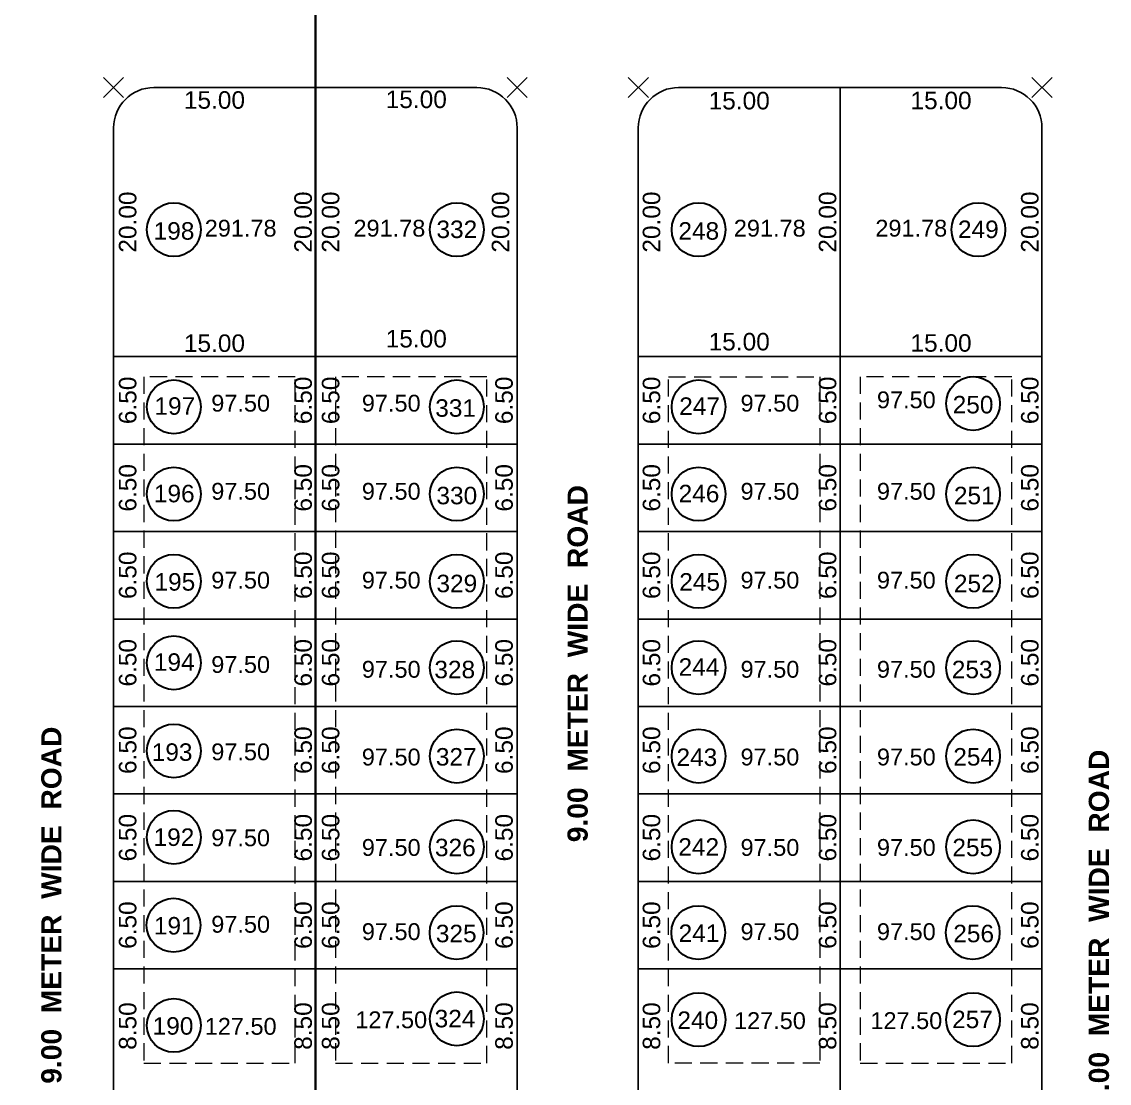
# Model space of a CAD drawing. Header units: millimetres. Extents: x 26213 to 35402, y -1028 to 2462.
# Drawn here: x 35044.3 to 35125.2, y 450.3 to 529.2 of the extents above; entities that cross this region are included whole.
import ezdxf
from ezdxf.enums import TextEntityAlignment as Align

# ---------------------------------------------------------------- set-up
doc = ezdxf.new("R2010")
doc.units = ezdxf.units.MM
doc.header["$PDMODE"] = 3
doc.header["$PDSIZE"] = 0.75
doc.linetypes.add('DASHED', pattern=[19.05, 12.7, -6.35])
for name, color, linetype in [('AREA', 7, 'Continuous'), ('DIMEMSION', 7, 'Continuous'), ('NUMBRING', 162, 'Continuous'), ('POINT', 190, 'Continuous'), ('ROAD', 7, 'Continuous'), ('SOLID HATCH', 253, 'Continuous')]:
    doc.layers.add(name, color=color, linetype=linetype)
doc.layers.add('CIRCLE', color=197, linetype='Continuous', lineweight=30)
doc.layers.add('LAYOUT PLAN', color=7, linetype='Continuous', lineweight=25)
doc.styles.get("Standard").update_dxf_attribs({"font": 'arial.ttf'})
doc.dimstyles.new('LAYOUT PLAN', dxfattribs={"dimtxt": 1.3, "dimasz": 1, "dimexe": 0.18, "dimexo": 0.0625, "dimgap": 0.09, "dimtad": 0, "dimrnd": 0.05, "dimzin": 0, "dimdsep": 46, "dimtxsty": 'Standard', "dimcen": 0, "dimse1": 1, "dimse2": 1, "dimsd1": 1, "dimsd2": 1, "dimadec": 0, "dimazin": 0, "dimtfac": 1, "dimtofl": 0, "dimtmove": 0, "dimatfit": 3, "dimfxl": 1, "dimtolj": 1, "dimtzin": 0, "dimarcsym": 0})

# ---------------------------------------------------------------- blocks, each defined once
blk = doc.blocks.new('*D3021')
at = {"layer": 'Defpoints', "color": 0}
for p in [(35066.167, 505.657), (35066.167, 504.335), (35081.167, 504.335)]:
    blk.add_point(p, dxfattribs=at)
at = {"layer": 'DIMEMSION', "color": 0, "insert": (35073.667, 505.657), "char_height": 1.3, "attachment_point": 5}
blk.add_mtext('\\A1;15.00', dxfattribs=at)
blk = doc.blocks.new('*D3022')
at = {"layer": 'Defpoints', "color": 0}
for p in [(35081.167, 524.335), (35079.935, 504.335), (35081.167, 504.335)]:
    blk.add_point(p, dxfattribs=at)
at = {"layer": 'DIMEMSION', "color": 0, "insert": (35079.935, 514.335), "char_height": 1.3, "attachment_point": 5, "rotation": 90}
blk.add_mtext('\\A1;20.00', dxfattribs=at)
blk = doc.blocks.new('*D3023')
at = {"layer": 'Defpoints', "color": 0}
for p in [(35066.167, 524.335), (35081.167, 524.335), (35081.167, 523.447)]:
    blk.add_point(p, dxfattribs=at)
at = {"layer": 'DIMEMSION', "color": 0, "insert": (35073.667, 523.447), "char_height": 1.3, "attachment_point": 5}
blk.add_mtext('\\A1;15.00', dxfattribs=at)
blk = doc.blocks.new('*D3097')
at = {"layer": 'Defpoints', "color": 0, "ltscale": 2}
for p in [(35080.196, 458.835), (35081.167, 458.835), (35081.167, 450.335)]:
    blk.add_point(p, dxfattribs=at)
at = {"layer": 'DIMEMSION', "color": 0, "ltscale": 2, "insert": (35080.196, 454.585), "char_height": 1.3, "attachment_point": 5, "rotation": 90}
blk.add_mtext('\\A1;8.50', dxfattribs=at)
blk = doc.blocks.new('*D3098')
at = {"layer": 'Defpoints', "color": 0, "ltscale": 2}
for p in [(35080.196, 465.335), (35081.167, 465.335), (35081.167, 458.835)]:
    blk.add_point(p, dxfattribs=at)
at = {"layer": 'DIMEMSION', "color": 0, "ltscale": 2, "insert": (35080.196, 462.085), "char_height": 1.3, "attachment_point": 5, "rotation": 90}
blk.add_mtext('\\A1;6.50', dxfattribs=at)
blk = doc.blocks.new('*D3099')
at = {"layer": 'Defpoints', "color": 0, "ltscale": 2}
for p in [(35080.196, 471.835), (35081.167, 471.835), (35081.167, 465.335)]:
    blk.add_point(p, dxfattribs=at)
at = {"layer": 'DIMEMSION', "color": 0, "ltscale": 2, "insert": (35080.196, 468.585), "char_height": 1.3, "attachment_point": 5, "rotation": 90}
blk.add_mtext('\\A1;6.50', dxfattribs=at)
blk = doc.blocks.new('*D3100')
at = {"layer": 'Defpoints', "color": 0, "ltscale": 2}
for p in [(35080.196, 478.335), (35081.167, 478.335), (35081.167, 471.835)]:
    blk.add_point(p, dxfattribs=at)
at = {"layer": 'DIMEMSION', "color": 0, "ltscale": 2, "insert": (35080.196, 475.085), "char_height": 1.3, "attachment_point": 5, "rotation": 90}
blk.add_mtext('\\A1;6.50', dxfattribs=at)
blk = doc.blocks.new('*D3101')
at = {"layer": 'Defpoints', "color": 0, "ltscale": 2}
for p in [(35080.196, 484.835), (35081.167, 484.835), (35081.167, 478.335)]:
    blk.add_point(p, dxfattribs=at)
at = {"layer": 'DIMEMSION', "color": 0, "ltscale": 2, "insert": (35080.196, 481.585), "char_height": 1.3, "attachment_point": 5, "rotation": 90}
blk.add_mtext('\\A1;6.50', dxfattribs=at)
blk = doc.blocks.new('*D3102')
at = {"layer": 'Defpoints', "color": 0, "ltscale": 2}
for p in [(35080.196, 491.335), (35081.167, 491.335), (35081.167, 484.835)]:
    blk.add_point(p, dxfattribs=at)
at = {"layer": 'DIMEMSION', "color": 0, "ltscale": 2, "insert": (35080.196, 488.085), "char_height": 1.3, "attachment_point": 5, "rotation": 90}
blk.add_mtext('\\A1;6.50', dxfattribs=at)
blk = doc.blocks.new('*D3103')
at = {"layer": 'Defpoints', "color": 0, "ltscale": 2}
for p in [(35080.196, 497.835), (35081.167, 497.835), (35081.167, 491.335)]:
    blk.add_point(p, dxfattribs=at)
at = {"layer": 'DIMEMSION', "color": 0, "ltscale": 2, "insert": (35080.196, 494.585), "char_height": 1.3, "attachment_point": 5, "rotation": 90}
blk.add_mtext('\\A1;6.50', dxfattribs=at)
blk = doc.blocks.new('*D3104')
at = {"layer": 'Defpoints', "color": 0, "ltscale": 2}
for p in [(35080.196, 504.335), (35081.167, 504.335), (35081.167, 497.835)]:
    blk.add_point(p, dxfattribs=at)
at = {"layer": 'DIMEMSION', "color": 0, "ltscale": 2, "insert": (35080.196, 501.085), "char_height": 1.3, "attachment_point": 5, "rotation": 90}
blk.add_mtext('\\A1;6.50', dxfattribs=at)
blk = doc.blocks.new('*D3106')
at = {"layer": 'Defpoints', "color": 0, "ltscale": 2}
for p in [(35066.167, 458.835), (35067.308, 458.835), (35066.167, 450.335)]:
    blk.add_point(p, dxfattribs=at)
at = {"layer": 'DIMEMSION', "color": 0, "ltscale": 2, "insert": (35067.308, 454.585), "char_height": 1.3, "attachment_point": 5, "rotation": 90}
blk.add_mtext('\\A1;8.50', dxfattribs=at)
blk = doc.blocks.new('*D3107')
at = {"layer": 'Defpoints', "color": 0, "ltscale": 2}
for p in [(35066.167, 465.335), (35067.308, 465.335), (35066.167, 458.835)]:
    blk.add_point(p, dxfattribs=at)
at = {"layer": 'DIMEMSION', "color": 0, "ltscale": 2, "insert": (35067.308, 462.085), "char_height": 1.3, "attachment_point": 5, "rotation": 90}
blk.add_mtext('\\A1;6.50', dxfattribs=at)
blk = doc.blocks.new('*D3027')
at = {"layer": 'Defpoints', "color": 0, "ltscale": 2}
for p in [(35066.167, 471.835), (35067.308, 471.835), (35066.167, 465.335)]:
    blk.add_point(p, dxfattribs=at)
at = {"layer": 'DIMEMSION', "color": 0, "ltscale": 2, "insert": (35067.308, 468.585), "char_height": 1.3, "attachment_point": 5, "rotation": 90}
blk.add_mtext('\\A1;6.50', dxfattribs=at)
blk = doc.blocks.new('*D3028')
at = {"layer": 'Defpoints', "color": 0, "ltscale": 2}
for p in [(35066.167, 478.335), (35067.308, 478.335), (35066.167, 471.835)]:
    blk.add_point(p, dxfattribs=at)
at = {"layer": 'DIMEMSION', "color": 0, "ltscale": 2, "insert": (35067.308, 475.085), "char_height": 1.3, "attachment_point": 5, "rotation": 90}
blk.add_mtext('\\A1;6.50', dxfattribs=at)
blk = doc.blocks.new('*D3029')
at = {"layer": 'Defpoints', "color": 0, "ltscale": 2}
for p in [(35066.167, 484.835), (35067.308, 484.835), (35066.167, 478.335)]:
    blk.add_point(p, dxfattribs=at)
at = {"layer": 'DIMEMSION', "color": 0, "ltscale": 2, "insert": (35067.308, 481.585), "char_height": 1.3, "attachment_point": 5, "rotation": 90}
blk.add_mtext('\\A1;6.50', dxfattribs=at)
blk = doc.blocks.new('*D3030')
at = {"layer": 'Defpoints', "color": 0, "ltscale": 2}
for p in [(35066.167, 491.335), (35067.308, 491.335), (35066.167, 484.835)]:
    blk.add_point(p, dxfattribs=at)
at = {"layer": 'DIMEMSION', "color": 0, "ltscale": 2, "insert": (35067.308, 488.085), "char_height": 1.3, "attachment_point": 5, "rotation": 90}
blk.add_mtext('\\A1;6.50', dxfattribs=at)
blk = doc.blocks.new('*D3031')
at = {"layer": 'Defpoints', "color": 0, "ltscale": 2}
for p in [(35066.167, 497.835), (35067.308, 497.835), (35066.167, 491.335)]:
    blk.add_point(p, dxfattribs=at)
at = {"layer": 'DIMEMSION', "color": 0, "ltscale": 2, "insert": (35067.308, 494.585), "char_height": 1.3, "attachment_point": 5, "rotation": 90}
blk.add_mtext('\\A1;6.50', dxfattribs=at)
blk = doc.blocks.new('*D3032')
at = {"layer": 'Defpoints', "color": 0, "ltscale": 2}
for p in [(35066.167, 504.335), (35067.308, 504.335), (35066.167, 497.835)]:
    blk.add_point(p, dxfattribs=at)
at = {"layer": 'DIMEMSION', "color": 0, "ltscale": 2, "insert": (35067.308, 501.085), "char_height": 1.3, "attachment_point": 5, "rotation": 90}
blk.add_mtext('\\A1;6.50', dxfattribs=at)
blk = doc.blocks.new('*D3108')
at = {"layer": 'Defpoints', "color": 0, "ltscale": 2}
for p in [(35066.167, 524.335), (35067.308, 524.335), (35066.167, 504.335)]:
    blk.add_point(p, dxfattribs=at)
at = {"layer": 'DIMEMSION', "color": 0, "ltscale": 2, "insert": (35067.308, 514.335), "char_height": 1.3, "attachment_point": 5, "rotation": 90}
blk.add_mtext('\\A1;20.00', dxfattribs=at)
blk = doc.blocks.new('*D3110')
at = {"layer": 'Defpoints', "color": 0, "ltscale": 2}
for p in [(35090.167, 458.835), (35091.155, 458.835), (35090.167, 450.335)]:
    blk.add_point(p, dxfattribs=at)
at = {"layer": 'DIMEMSION', "color": 0, "ltscale": 2, "insert": (35091.155, 454.585), "char_height": 1.3, "attachment_point": 5, "rotation": 90}
blk.add_mtext('\\A1;8.50', dxfattribs=at)
blk = doc.blocks.new('*D3111')
at = {"layer": 'Defpoints', "color": 0, "ltscale": 2}
for p in [(35090.167, 465.335), (35091.155, 465.335), (35090.167, 458.835)]:
    blk.add_point(p, dxfattribs=at)
at = {"layer": 'DIMEMSION', "color": 0, "ltscale": 2, "insert": (35091.155, 462.085), "char_height": 1.3, "attachment_point": 5, "rotation": 90}
blk.add_mtext('\\A1;6.50', dxfattribs=at)
blk = doc.blocks.new('*D3112')
at = {"layer": 'Defpoints', "color": 0, "ltscale": 2}
for p in [(35090.167, 471.835), (35091.155, 471.835), (35090.167, 465.335)]:
    blk.add_point(p, dxfattribs=at)
at = {"layer": 'DIMEMSION', "color": 0, "ltscale": 2, "insert": (35091.155, 468.585), "char_height": 1.3, "attachment_point": 5, "rotation": 90}
blk.add_mtext('\\A1;6.50', dxfattribs=at)
blk = doc.blocks.new('*D3113')
at = {"layer": 'Defpoints', "color": 0, "ltscale": 2}
for p in [(35090.167, 478.335), (35091.155, 478.335), (35090.167, 471.835)]:
    blk.add_point(p, dxfattribs=at)
at = {"layer": 'DIMEMSION', "color": 0, "ltscale": 2, "insert": (35091.155, 475.085), "char_height": 1.3, "attachment_point": 5, "rotation": 90}
blk.add_mtext('\\A1;6.50', dxfattribs=at)
blk = doc.blocks.new('*D3114')
at = {"layer": 'Defpoints', "color": 0, "ltscale": 2}
for p in [(35090.167, 484.835), (35091.155, 484.835), (35090.167, 478.335)]:
    blk.add_point(p, dxfattribs=at)
at = {"layer": 'DIMEMSION', "color": 0, "ltscale": 2, "insert": (35091.155, 481.585), "char_height": 1.3, "attachment_point": 5, "rotation": 90}
blk.add_mtext('\\A1;6.50', dxfattribs=at)
blk = doc.blocks.new('*D3115')
at = {"layer": 'Defpoints', "color": 0, "ltscale": 2}
for p in [(35090.167, 491.335), (35091.155, 491.335), (35090.167, 484.835)]:
    blk.add_point(p, dxfattribs=at)
at = {"layer": 'DIMEMSION', "color": 0, "ltscale": 2, "insert": (35091.155, 488.085), "char_height": 1.3, "attachment_point": 5, "rotation": 90}
blk.add_mtext('\\A1;6.50', dxfattribs=at)
blk = doc.blocks.new('*D3116')
at = {"layer": 'Defpoints', "color": 0, "ltscale": 2}
for p in [(35090.167, 497.835), (35091.155, 497.835), (35090.167, 491.335)]:
    blk.add_point(p, dxfattribs=at)
at = {"layer": 'DIMEMSION', "color": 0, "ltscale": 2, "insert": (35091.155, 494.585), "char_height": 1.3, "attachment_point": 5, "rotation": 90}
blk.add_mtext('\\A1;6.50', dxfattribs=at)
blk = doc.blocks.new('*D3117')
at = {"layer": 'Defpoints', "color": 0, "ltscale": 2}
for p in [(35090.167, 504.335), (35091.155, 504.335), (35090.167, 497.835)]:
    blk.add_point(p, dxfattribs=at)
at = {"layer": 'DIMEMSION', "color": 0, "ltscale": 2, "insert": (35091.155, 501.085), "char_height": 1.3, "attachment_point": 5, "rotation": 90}
blk.add_mtext('\\A1;6.50', dxfattribs=at)
blk = doc.blocks.new('*D3118')
at = {"layer": 'Defpoints', "color": 0, "ltscale": 2}
for p in [(35090.167, 524.335), (35091.155, 524.335), (35090.167, 504.335)]:
    blk.add_point(p, dxfattribs=at)
at = {"layer": 'DIMEMSION', "color": 0, "ltscale": 2, "insert": (35091.155, 514.335), "char_height": 1.3, "attachment_point": 5, "rotation": 90}
blk.add_mtext('\\A1;20.00', dxfattribs=at)
blk = doc.blocks.new('*D3119')
at = {"layer": 'Defpoints', "color": 0, "ltscale": 2}
for p in [(35090.167, 524.335), (35105.167, 524.335), (35105.167, 523.349)]:
    blk.add_point(p, dxfattribs=at)
at = {"layer": 'DIMEMSION', "color": 0, "ltscale": 2, "insert": (35097.667, 523.349), "char_height": 1.3, "attachment_point": 5}
blk.add_mtext('\\A1;15.00', dxfattribs=at)
blk = doc.blocks.new('*D3120')
at = {"layer": 'Defpoints', "color": 0, "ltscale": 2}
for p in [(35105.167, 524.335), (35120.167, 524.335), (35120.167, 523.364)]:
    blk.add_point(p, dxfattribs=at)
at = {"layer": 'DIMEMSION', "color": 0, "ltscale": 2, "insert": (35112.667, 523.364), "char_height": 1.3, "attachment_point": 5}
blk.add_mtext('\\A1;15.00', dxfattribs=at)
blk = doc.blocks.new('*D3121')
at = {"layer": 'Defpoints', "color": 0, "ltscale": 2}
for p in [(35120.167, 524.335), (35119.271, 504.335), (35120.167, 504.335)]:
    blk.add_point(p, dxfattribs=at)
at = {"layer": 'DIMEMSION', "color": 0, "ltscale": 2, "insert": (35119.271, 514.335), "char_height": 1.3, "attachment_point": 5, "rotation": 90}
blk.add_mtext('\\A1;20.00', dxfattribs=at)
blk = doc.blocks.new('*D3122')
at = {"layer": 'Defpoints', "color": 0, "ltscale": 2}
for p in [(35120.167, 504.335), (35119.271, 497.835), (35120.167, 497.835)]:
    blk.add_point(p, dxfattribs=at)
at = {"layer": 'DIMEMSION', "color": 0, "ltscale": 2, "insert": (35119.271, 501.085), "char_height": 1.3, "attachment_point": 5, "rotation": 90}
blk.add_mtext('\\A1;6.50', dxfattribs=at)
blk = doc.blocks.new('*D3123')
at = {"layer": 'Defpoints', "color": 0, "ltscale": 2}
for p in [(35120.167, 497.835), (35119.271, 491.335), (35120.167, 491.335)]:
    blk.add_point(p, dxfattribs=at)
at = {"layer": 'DIMEMSION', "color": 0, "ltscale": 2, "insert": (35119.271, 494.585), "char_height": 1.3, "attachment_point": 5, "rotation": 90}
blk.add_mtext('\\A1;6.50', dxfattribs=at)
blk = doc.blocks.new('*D3124')
at = {"layer": 'Defpoints', "color": 0, "ltscale": 2}
for p in [(35120.167, 491.335), (35119.271, 484.835), (35120.167, 484.835)]:
    blk.add_point(p, dxfattribs=at)
at = {"layer": 'DIMEMSION', "color": 0, "ltscale": 2, "insert": (35119.271, 488.085), "char_height": 1.3, "attachment_point": 5, "rotation": 90}
blk.add_mtext('\\A1;6.50', dxfattribs=at)
blk = doc.blocks.new('*D3125')
at = {"layer": 'Defpoints', "color": 0, "ltscale": 2}
for p in [(35120.167, 484.835), (35119.271, 478.335), (35120.167, 478.335)]:
    blk.add_point(p, dxfattribs=at)
at = {"layer": 'DIMEMSION', "color": 0, "ltscale": 2, "insert": (35119.271, 481.585), "char_height": 1.3, "attachment_point": 5, "rotation": 90}
blk.add_mtext('\\A1;6.50', dxfattribs=at)
blk = doc.blocks.new('*D3126')
at = {"layer": 'Defpoints', "color": 0, "ltscale": 2}
for p in [(35120.167, 478.335), (35119.271, 471.835), (35120.167, 471.835)]:
    blk.add_point(p, dxfattribs=at)
at = {"layer": 'DIMEMSION', "color": 0, "ltscale": 2, "insert": (35119.271, 475.085), "char_height": 1.3, "attachment_point": 5, "rotation": 90}
blk.add_mtext('\\A1;6.50', dxfattribs=at)
blk = doc.blocks.new('*D3127')
at = {"layer": 'Defpoints', "color": 0, "ltscale": 2}
for p in [(35120.167, 471.835), (35119.271, 465.335), (35120.167, 465.335)]:
    blk.add_point(p, dxfattribs=at)
at = {"layer": 'DIMEMSION', "color": 0, "ltscale": 2, "insert": (35119.271, 468.585), "char_height": 1.3, "attachment_point": 5, "rotation": 90}
blk.add_mtext('\\A1;6.50', dxfattribs=at)
blk = doc.blocks.new('*D3128')
at = {"layer": 'Defpoints', "color": 0, "ltscale": 2}
for p in [(35120.167, 465.335), (35119.271, 458.835), (35120.167, 458.835)]:
    blk.add_point(p, dxfattribs=at)
at = {"layer": 'DIMEMSION', "color": 0, "ltscale": 2, "insert": (35119.271, 462.085), "char_height": 1.3, "attachment_point": 5, "rotation": 90}
blk.add_mtext('\\A1;6.50', dxfattribs=at)
blk = doc.blocks.new('*D3129')
at = {"layer": 'Defpoints', "color": 0, "ltscale": 2}
for p in [(35120.167, 458.835), (35119.271, 450.335), (35120.167, 450.335)]:
    blk.add_point(p, dxfattribs=at)
at = {"layer": 'DIMEMSION', "color": 0, "ltscale": 2, "insert": (35119.271, 454.585), "char_height": 1.3, "attachment_point": 5, "rotation": 90}
blk.add_mtext('\\A1;8.50', dxfattribs=at)
blk = doc.blocks.new('*D3136')
at = {"layer": 'Defpoints', "color": 0, "ltscale": 2}
for p in [(35105.167, 505.438), (35090.167, 504.335), (35105.167, 504.335)]:
    blk.add_point(p, dxfattribs=at)
at = {"layer": 'DIMEMSION', "color": 0, "ltscale": 2, "insert": (35097.667, 505.438), "char_height": 1.3, "attachment_point": 5}
blk.add_mtext('\\A1;15.00', dxfattribs=at)
blk = doc.blocks.new('*D3137')
at = {"layer": 'Defpoints', "color": 0, "ltscale": 2}
for p in [(35120.167, 505.341), (35105.167, 504.335), (35120.167, 504.335)]:
    blk.add_point(p, dxfattribs=at)
at = {"layer": 'DIMEMSION', "color": 0, "ltscale": 2, "insert": (35112.667, 505.341), "char_height": 1.3, "attachment_point": 5}
blk.add_mtext('\\A1;15.00', dxfattribs=at)
blk = doc.blocks.new('*D3138')
at = {"layer": 'Defpoints', "color": 0, "ltscale": 2}
for p in [(35105.167, 524.335), (35104.241, 504.335), (35105.167, 504.335)]:
    blk.add_point(p, dxfattribs=at)
at = {"layer": 'DIMEMSION', "color": 0, "ltscale": 2, "insert": (35104.241, 514.335), "char_height": 1.3, "attachment_point": 5, "rotation": 90}
blk.add_mtext('\\A1;20.00', dxfattribs=at)
blk = doc.blocks.new('*D3139')
at = {"layer": 'Defpoints', "color": 0, "ltscale": 2}
for p in [(35105.167, 504.335), (35104.241, 497.835), (35105.167, 497.835)]:
    blk.add_point(p, dxfattribs=at)
at = {"layer": 'DIMEMSION', "color": 0, "ltscale": 2, "insert": (35104.241, 501.085), "char_height": 1.3, "attachment_point": 5, "rotation": 90}
blk.add_mtext('\\A1;6.50', dxfattribs=at)
blk = doc.blocks.new('*D3140')
at = {"layer": 'Defpoints', "color": 0, "ltscale": 2}
for p in [(35105.167, 497.835), (35104.241, 491.335), (35105.167, 491.335)]:
    blk.add_point(p, dxfattribs=at)
at = {"layer": 'DIMEMSION', "color": 0, "ltscale": 2, "insert": (35104.241, 494.585), "char_height": 1.3, "attachment_point": 5, "rotation": 90}
blk.add_mtext('\\A1;6.50', dxfattribs=at)
blk = doc.blocks.new('*D3141')
at = {"layer": 'Defpoints', "color": 0, "ltscale": 2}
for p in [(35105.167, 491.335), (35104.241, 484.835), (35105.167, 484.835)]:
    blk.add_point(p, dxfattribs=at)
at = {"layer": 'DIMEMSION', "color": 0, "ltscale": 2, "insert": (35104.241, 488.085), "char_height": 1.3, "attachment_point": 5, "rotation": 90}
blk.add_mtext('\\A1;6.50', dxfattribs=at)
blk = doc.blocks.new('*D3142')
at = {"layer": 'Defpoints', "color": 0, "ltscale": 2}
for p in [(35105.167, 484.835), (35104.241, 478.335), (35105.167, 478.335)]:
    blk.add_point(p, dxfattribs=at)
at = {"layer": 'DIMEMSION', "color": 0, "ltscale": 2, "insert": (35104.241, 481.585), "char_height": 1.3, "attachment_point": 5, "rotation": 90}
blk.add_mtext('\\A1;6.50', dxfattribs=at)
blk = doc.blocks.new('*D3143')
at = {"layer": 'Defpoints', "color": 0, "ltscale": 2}
for p in [(35105.167, 478.335), (35104.241, 471.835), (35105.167, 471.835)]:
    blk.add_point(p, dxfattribs=at)
at = {"layer": 'DIMEMSION', "color": 0, "ltscale": 2, "insert": (35104.241, 475.085), "char_height": 1.3, "attachment_point": 5, "rotation": 90}
blk.add_mtext('\\A1;6.50', dxfattribs=at)
blk = doc.blocks.new('*D3144')
at = {"layer": 'Defpoints', "color": 0, "ltscale": 2}
for p in [(35105.167, 471.835), (35104.241, 465.335), (35105.167, 465.335)]:
    blk.add_point(p, dxfattribs=at)
at = {"layer": 'DIMEMSION', "color": 0, "ltscale": 2, "insert": (35104.241, 468.585), "char_height": 1.3, "attachment_point": 5, "rotation": 90}
blk.add_mtext('\\A1;6.50', dxfattribs=at)
blk = doc.blocks.new('*D3145')
at = {"layer": 'Defpoints', "color": 0, "ltscale": 2}
for p in [(35105.167, 465.335), (35104.241, 458.835), (35105.167, 458.835)]:
    blk.add_point(p, dxfattribs=at)
at = {"layer": 'DIMEMSION', "color": 0, "ltscale": 2, "insert": (35104.241, 462.085), "char_height": 1.3, "attachment_point": 5, "rotation": 90}
blk.add_mtext('\\A1;6.50', dxfattribs=at)
blk = doc.blocks.new('*D3146')
at = {"layer": 'Defpoints', "color": 0, "ltscale": 2}
for p in [(35105.167, 458.835), (35104.241, 450.335), (35105.167, 450.335)]:
    blk.add_point(p, dxfattribs=at)
at = {"layer": 'DIMEMSION', "color": 0, "ltscale": 2, "insert": (35104.241, 454.585), "char_height": 1.3, "attachment_point": 5, "rotation": 90}
blk.add_mtext('\\A1;8.50', dxfattribs=at)
blk = doc.blocks.new('*D3561')
at = {"layer": 'Defpoints', "color": 0, "ltscale": 2}
for p in [(35051.167, 458.835), (35052.223, 458.835), (35051.167, 450.335)]:
    blk.add_point(p, dxfattribs=at)
at = {"layer": 'DIMEMSION', "color": 0, "ltscale": 2, "insert": (35052.223, 454.585), "char_height": 1.3, "attachment_point": 5, "rotation": 90}
blk.add_mtext('\\A1;8.50', dxfattribs=at)
blk = doc.blocks.new('*D3562')
at = {"layer": 'Defpoints', "color": 0, "ltscale": 2}
for p in [(35051.167, 465.335), (35052.223, 465.335), (35051.167, 458.835)]:
    blk.add_point(p, dxfattribs=at)
at = {"layer": 'DIMEMSION', "color": 0, "ltscale": 2, "insert": (35052.223, 462.085), "char_height": 1.3, "attachment_point": 5, "rotation": 90}
blk.add_mtext('\\A1;6.50', dxfattribs=at)
blk = doc.blocks.new('*D3563')
at = {"layer": 'Defpoints', "color": 0, "ltscale": 2}
for p in [(35051.167, 471.835), (35052.223, 471.835), (35051.167, 465.335)]:
    blk.add_point(p, dxfattribs=at)
at = {"layer": 'DIMEMSION', "color": 0, "ltscale": 2, "insert": (35052.223, 468.585), "char_height": 1.3, "attachment_point": 5, "rotation": 90}
blk.add_mtext('\\A1;6.50', dxfattribs=at)
blk = doc.blocks.new('*D3564')
at = {"layer": 'Defpoints', "color": 0, "ltscale": 2}
for p in [(35051.167, 478.335), (35052.223, 478.335), (35051.167, 471.835)]:
    blk.add_point(p, dxfattribs=at)
at = {"layer": 'DIMEMSION', "color": 0, "ltscale": 2, "insert": (35052.223, 475.085), "char_height": 1.3, "attachment_point": 5, "rotation": 90}
blk.add_mtext('\\A1;6.50', dxfattribs=at)
blk = doc.blocks.new('*D3565')
at = {"layer": 'Defpoints', "color": 0, "ltscale": 2}
for p in [(35051.167, 484.835), (35052.223, 484.835), (35051.167, 478.335)]:
    blk.add_point(p, dxfattribs=at)
at = {"layer": 'DIMEMSION', "color": 0, "ltscale": 2, "insert": (35052.223, 481.585), "char_height": 1.3, "attachment_point": 5, "rotation": 90}
blk.add_mtext('\\A1;6.50', dxfattribs=at)
blk = doc.blocks.new('*D3566')
at = {"layer": 'Defpoints', "color": 0, "ltscale": 2}
for p in [(35052.223, 491.335), (35052.223, 491.335), (35051.167, 484.835)]:
    blk.add_point(p, dxfattribs=at)
at = {"layer": 'DIMEMSION', "color": 0, "ltscale": 2, "insert": (35052.223, 488.085), "char_height": 1.3, "attachment_point": 5, "rotation": 90}
blk.add_mtext('\\A1;6.50', dxfattribs=at)
blk = doc.blocks.new('*D3567')
at = {"layer": 'Defpoints', "color": 0, "ltscale": 2}
for p in [(35052.223, 497.835), (35052.223, 497.835), (35052.223, 491.335)]:
    blk.add_point(p, dxfattribs=at)
at = {"layer": 'DIMEMSION', "color": 0, "ltscale": 2, "insert": (35052.223, 494.585), "char_height": 1.3, "attachment_point": 5, "rotation": 90}
blk.add_mtext('\\A1;6.50', dxfattribs=at)
blk = doc.blocks.new('*D3568')
at = {"layer": 'Defpoints', "color": 0, "ltscale": 2}
for p in [(35051.167, 504.335), (35052.223, 504.335), (35052.223, 497.835)]:
    blk.add_point(p, dxfattribs=at)
at = {"layer": 'DIMEMSION', "color": 0, "ltscale": 2, "insert": (35052.223, 501.085), "char_height": 1.3, "attachment_point": 5, "rotation": 90}
blk.add_mtext('\\A1;6.50', dxfattribs=at)
blk = doc.blocks.new('*D3569')
at = {"layer": 'Defpoints', "color": 0, "ltscale": 2}
for p in [(35051.167, 524.335), (35052.223, 524.335), (35051.167, 504.335)]:
    blk.add_point(p, dxfattribs=at)
at = {"layer": 'DIMEMSION', "color": 0, "ltscale": 2, "insert": (35052.223, 514.335), "char_height": 1.3, "attachment_point": 5, "rotation": 90}
blk.add_mtext('\\A1;20.00', dxfattribs=at)
blk = doc.blocks.new('*D3570')
at = {"layer": 'Defpoints', "color": 0, "ltscale": 2}
for p in [(35051.167, 524.335), (35066.167, 524.335), (35066.167, 523.399)]:
    blk.add_point(p, dxfattribs=at)
at = {"layer": 'DIMEMSION', "color": 0, "ltscale": 2, "insert": (35058.667, 523.399), "char_height": 1.3, "attachment_point": 5}
blk.add_mtext('\\A1;15.00', dxfattribs=at)
blk = doc.blocks.new('*D3571')
at = {"layer": 'Defpoints', "color": 0, "ltscale": 2}
for p in [(35066.167, 524.335), (35065.263, 504.335), (35066.167, 504.335)]:
    blk.add_point(p, dxfattribs=at)
at = {"layer": 'DIMEMSION', "color": 0, "ltscale": 2, "insert": (35065.263, 514.335), "char_height": 1.3, "attachment_point": 5, "rotation": 90}
blk.add_mtext('\\A1;20.00', dxfattribs=at)
blk = doc.blocks.new('*D3572')
at = {"layer": 'Defpoints', "color": 0, "ltscale": 2}
for p in [(35066.167, 504.335), (35065.263, 497.835), (35066.167, 497.835)]:
    blk.add_point(p, dxfattribs=at)
at = {"layer": 'DIMEMSION', "color": 0, "ltscale": 2, "insert": (35065.263, 501.085), "char_height": 1.3, "attachment_point": 5, "rotation": 90}
blk.add_mtext('\\A1;6.50', dxfattribs=at)
blk = doc.blocks.new('*D3573')
at = {"layer": 'Defpoints', "color": 0, "ltscale": 2}
for p in [(35066.167, 497.835), (35065.263, 491.335), (35066.167, 491.335)]:
    blk.add_point(p, dxfattribs=at)
at = {"layer": 'DIMEMSION', "color": 0, "ltscale": 2, "insert": (35065.263, 494.585), "char_height": 1.3, "attachment_point": 5, "rotation": 90}
blk.add_mtext('\\A1;6.50', dxfattribs=at)
blk = doc.blocks.new('*D3574')
at = {"layer": 'Defpoints', "color": 0, "ltscale": 2}
for p in [(35066.167, 491.335), (35065.263, 484.835), (35066.167, 484.835)]:
    blk.add_point(p, dxfattribs=at)
at = {"layer": 'DIMEMSION', "color": 0, "ltscale": 2, "insert": (35065.263, 488.085), "char_height": 1.3, "attachment_point": 5, "rotation": 90}
blk.add_mtext('\\A1;6.50', dxfattribs=at)
blk = doc.blocks.new('*D3575')
at = {"layer": 'Defpoints', "color": 0, "ltscale": 2}
for p in [(35066.167, 484.835), (35065.263, 478.335), (35066.167, 478.335)]:
    blk.add_point(p, dxfattribs=at)
at = {"layer": 'DIMEMSION', "color": 0, "ltscale": 2, "insert": (35065.263, 481.585), "char_height": 1.3, "attachment_point": 5, "rotation": 90}
blk.add_mtext('\\A1;6.50', dxfattribs=at)
blk = doc.blocks.new('*D3576')
at = {"layer": 'Defpoints', "color": 0, "ltscale": 2}
for p in [(35066.167, 478.335), (35065.263, 471.835), (35066.167, 471.835)]:
    blk.add_point(p, dxfattribs=at)
at = {"layer": 'DIMEMSION', "color": 0, "ltscale": 2, "insert": (35065.263, 475.085), "char_height": 1.3, "attachment_point": 5, "rotation": 90}
blk.add_mtext('\\A1;6.50', dxfattribs=at)
blk = doc.blocks.new('*D3577')
at = {"layer": 'Defpoints', "color": 0, "ltscale": 2}
for p in [(35066.167, 471.835), (35065.263, 465.335), (35066.167, 465.335)]:
    blk.add_point(p, dxfattribs=at)
at = {"layer": 'DIMEMSION', "color": 0, "ltscale": 2, "insert": (35065.263, 468.585), "char_height": 1.3, "attachment_point": 5, "rotation": 90}
blk.add_mtext('\\A1;6.50', dxfattribs=at)
blk = doc.blocks.new('*D3578')
at = {"layer": 'Defpoints', "color": 0, "ltscale": 2}
for p in [(35066.167, 465.335), (35065.263, 458.835), (35066.167, 458.835)]:
    blk.add_point(p, dxfattribs=at)
at = {"layer": 'DIMEMSION', "color": 0, "ltscale": 2, "insert": (35065.263, 462.085), "char_height": 1.3, "attachment_point": 5, "rotation": 90}
blk.add_mtext('\\A1;6.50', dxfattribs=at)
blk = doc.blocks.new('*D3579')
at = {"layer": 'Defpoints', "color": 0, "ltscale": 2}
for p in [(35066.167, 458.835), (35065.263, 450.335), (35066.167, 450.335)]:
    blk.add_point(p, dxfattribs=at)
at = {"layer": 'DIMEMSION', "color": 0, "ltscale": 2, "insert": (35065.263, 454.585), "char_height": 1.3, "attachment_point": 5, "rotation": 90}
blk.add_mtext('\\A1;8.50', dxfattribs=at)
blk = doc.blocks.new('*D3679')
at = {"layer": 'Defpoints', "color": 0, "ltscale": 2}
for p in [(35066.167, 505.326), (35051.167, 504.335), (35066.167, 504.335)]:
    blk.add_point(p, dxfattribs=at)
at = {"layer": 'DIMEMSION', "color": 0, "ltscale": 2, "insert": (35058.667, 505.326), "char_height": 1.3, "attachment_point": 5}
blk.add_mtext('\\A1;15.00', dxfattribs=at)

msp = doc.modelspace()

# ---------------------------------------------------------------- linework, layer by layer
at = {"color": 1, "lineweight": 35}
msp.add_lwpolyline([(34953.574, 539.335), (34953.574, 484.486), (34953.574, 416.589), (34953.574, 404.589), (34953.574, 285.764), (35105.167, 288.629), (35105.167, 441.835), (35066.167, 441.835), (35066.167, 653.196)], dxfattribs=at)
msp.add_lwpolyline([(34953.574, 539.335), (34953.574, 484.486), (34953.574, 416.589), (34953.574, 404.589), (34953.574, 285.764), (35105.167, 288.629), (35105.167, 441.835), (35066.167, 441.835), (35066.167, 653.196)], dxfattribs=at)
at = {"layer": 'CIRCLE'}
for centre in [(35055.649, 513.771), (35076.685, 513.771), (35094.649, 513.771), (35115.441, 513.771), (35115.046, 500.851), (35055.649, 500.601), (35076.685, 500.601), (35094.649, 500.601), (35055.649, 494.122), (35076.685, 494.122), (35094.649, 494.122), (35115.046, 494.122), (35055.649, 487.638), (35076.685, 487.638), (35094.649, 487.638), (35115.046, 487.638), (35055.649, 481.584), (35076.685, 481.226), (35094.649, 481.226), (35115.046, 481.226), (35055.649, 475.031), (35076.685, 474.648), (35094.649, 474.648), (35115.046, 474.648), (35055.649, 468.615), (35076.685, 467.9), (35094.649, 467.9), (35115.046, 467.9), (35055.626, 462.079), (35076.662, 461.532), (35094.626, 461.532), (35115.023, 461.532), (35076.685, 455.12), (35094.649, 455.059), (35115.046, 455.059), (35055.649, 454.634)]:
    msp.add_circle(centre, 2, dxfattribs=at)
at = {"layer": 'LAYOUT PLAN', "lineweight": 25}
for p, q in [((35066.167, 524.335), (35054.167, 524.335)), ((35066.167, 524.335), (35066.167, 435.335)), ((35051.167, 521.335), (35051.167, 408.835)), ((35066.167, 504.335), (35051.167, 504.335)), ((35066.167, 497.835), (35051.167, 497.835)), ((35081.167, 497.835), (35066.167, 497.835)), ((35120.167, 497.835), (35090.167, 497.835)), ((35066.167, 491.335), (35051.167, 491.335)), ((35081.167, 491.335), (35066.167, 491.335)), ((35120.167, 491.335), (35090.167, 491.335)), ((35066.167, 484.835), (35051.167, 484.835)), ((35081.167, 484.835), (35066.167, 484.835)), ((35120.167, 484.835), (35090.167, 484.835)), ((35066.167, 478.335), (35051.167, 478.335)), ((35081.167, 478.335), (35066.167, 478.335)), ((35120.167, 478.335), (35090.167, 478.335)), ((35066.167, 471.835), (35051.167, 471.835)), ((35081.167, 471.835), (35066.167, 471.835)), ((35120.167, 471.835), (35090.167, 471.835)), ((35066.167, 465.335), (35051.167, 465.335)), ((35081.167, 465.335), (35066.167, 465.335)), ((35120.167, 465.335), (35090.167, 465.335)), ((35066.167, 458.835), (35051.167, 458.835)), ((35081.167, 458.835), (35066.167, 458.835)), ((35120.167, 458.835), (35090.167, 458.835))]:
    msp.add_line(p, q, dxfattribs=at)
at = {"layer": 'LAYOUT PLAN', "ltscale": 2}
for p, q in [((35078.167, 524.335), (35066.167, 524.335)), ((35117.167, 524.335), (35093.167, 524.335)), ((35105.167, 524.335), (35105.167, 441.835)), ((35105.167, 448.335), (35105.167, 524.335)), ((35081.167, 521.335), (35081.167, 441.835)), ((35090.167, 521.335), (35090.167, 441.835)), ((35120.167, 521.335), (35120.167, 408.835)), ((35081.167, 504.335), (35066.167, 504.335)), ((35120.167, 504.335), (35090.167, 504.335))]:
    msp.add_line(p, q, dxfattribs=at)
at = {"layer": 'LAYOUT PLAN', "lineweight": 25}
msp.add_arc((35054.167, 521.335), 3, 90, 180, dxfattribs=at)
at = {"layer": 'LAYOUT PLAN', "ltscale": 2}
for centre, start, end in [((35078.167, 521.335), 0, 90), ((35093.167, 521.335), 90, 180), ((35117.167, 521.335), 0, 90)]:
    msp.add_arc(centre, 3, start, end, dxfattribs=at)
at = {"layer": 'POINT'}
for p in [(35051.167, 524.335), (35081.167, 524.335), (35090.167, 524.335), (35120.167, 524.335)]:
    msp.add_point(p, dxfattribs=at)
at = {"layer": 'SOLID HATCH', "color": 9, "linetype": 'DASHED', "lineweight": 15, "ltscale": 0.1, "true_color": 0xc7c8ca}
for points in [[(35053.417, 451.835), (35064.667, 451.835), (35064.667, 502.835), (35053.417, 502.835), (35053.417, 451.835)], [(35078.917, 451.835), (35078.917, 502.835), (35067.667, 502.835), (35067.667, 451.835), (35078.917, 451.835)], [(35092.417, 451.835), (35092.417, 502.835), (35103.667, 502.835), (35103.667, 451.835), (35092.417, 451.835)], [(35117.917, 451.835), (35117.917, 502.835), (35106.667, 502.835), (35106.667, 451.835), (35117.917, 451.835)]]:
    msp.add_lwpolyline(points, close=True, dxfattribs=at)

# ---------------------------------------------------------------- texts
at = {"layer": 'AREA'}
for s, p in [('291.78', (35060.615, 513.88)), ('291.78', (35071.67, 513.88)), ('291.78', (35099.938, 513.88)), ('291.78', (35110.455, 513.88)), ('97.50', (35060.615, 500.875)), ('97.50', (35071.805, 500.875)), ('97.50', (35099.951, 500.875)), ('97.50', (35110.087, 501.125)), ('97.50', (35060.615, 494.327)), ('97.50', (35071.805, 494.327)), ('97.50', (35099.951, 494.327)), ('97.50', (35110.087, 494.327)), ('97.50', (35060.615, 487.723)), ('97.50', (35071.805, 487.723)), ('97.50', (35099.951, 487.723)), ('97.50', (35110.087, 487.723)), ('97.50', (35060.615, 481.456)), ('97.50', (35071.805, 481.098)), ('97.50', (35099.951, 481.098)), ('97.50', (35110.087, 481.098)), ('97.50', (35060.615, 474.963)), ('97.50', (35071.805, 474.58)), ('97.50', (35099.951, 474.58)), ('97.50', (35110.087, 474.58)), ('97.50', (35060.615, 468.575)), ('97.50', (35071.805, 467.859)), ('97.50', (35099.951, 467.859)), ('97.50', (35110.087, 467.859)), ('97.50', (35060.615, 462.149)), ('97.50', (35071.805, 461.602)), ('97.50', (35099.951, 461.602)), ('97.50', (35110.087, 461.602)), ('127.50', (35060.615, 454.564)), ('127.50', (35071.805, 455.05)), ('127.50', (35099.951, 454.989)), ('127.50', (35110.087, 454.989))]:
    msp.add_text(s, height=1.25, dxfattribs=at).set_placement(p, align=Align.MIDDLE_CENTER)
at = {"layer": 'NUMBRING', "color": 7}
for s, p in [('198', (35055.662, 513.678)), ('332', (35076.682, 513.798)), ('248', (35094.662, 513.678)), ('249', (35115.439, 513.798)), ('197', (35055.72, 500.666)), ('331', (35076.591, 500.517)), ('247', (35094.72, 500.666)), ('250', (35115.048, 500.767)), ('196', (35055.679, 494.16)), ('330', (35076.68, 494.013)), ('246', (35094.679, 494.16)), ('251', (35115.136, 494.013)), ('195', (35055.725, 487.595)), ('245', (35094.725, 487.595)), ('329', (35076.68, 487.478)), ('252', (35115.137, 487.478)), ('194', (35055.679, 481.638)), ('328', (35076.525, 481.084)), ('244', (35094.679, 481.28)), ('253', (35114.981, 481.084)), ('193', (35055.52, 474.946)), ('327', (35076.636, 474.595)), ('254', (35115.092, 474.595)), ('243', (35094.52, 474.564)), ('192', (35055.656, 468.623)), ('326', (35076.569, 467.857)), ('242', (35094.656, 467.908)), ('255', (35115.025, 467.857)), ('191', (35055.679, 462.041)), ('325', (35076.636, 461.463)), ('241', (35094.679, 461.495)), ('256', (35115.092, 461.463)), ('190', (35055.588, 454.596)), ('324', (35076.547, 455.141)), ('240', (35094.588, 455.021)), ('257', (35115.003, 455.08))]:
    msp.add_text(s, height=1.3, dxfattribs=at).set_placement(p, align=Align.MIDDLE)
at = {"layer": 'ROAD', "char_height": 1.5, "attachment_point": 4, "rotation": 90}
for s, insert, width in [('\\pi22.766;{\\fArial|b1|i0|c0|p34;9.00  METER  WIDE  ROAD}', (35085.667, 445.482), 71.90687), ('\\pi42.173;{\\fArial|b1|i0|c0|p34;9.00  METER  WIDE  ROAD}', (35046.558, 408.124), 110.72122), ('\\pi42.429;{\\fArial|b1|i0|c0|p34;9.00  METER  WIDE  ROAD}', (35124.407, 406.155), 111.23343)]:
    msp.add_mtext(s, dxfattribs=dict(at, insert=insert, width=width))

# ---------------------------------------------------------------- dimensions: what is measured, and where the dimension line sits
at = {"layer": 'DIMEMSION', "ltscale": 2}
for base, p1, p2, angle, override, picture, middle in [((35052.223, 524.335), (35051.167, 504.335), (35051.167, 524.335), 270, {"dimtmove": 1, "dimfxl": 0.1, "dimfxlon": 1}, '*D3569', (35052.223, 514.335)), ((35067.308, 524.335), (35066.167, 504.335), (35066.167, 524.335), 90, {"dimtmove": 1}, '*D3108', (35067.308, 514.335)), ((35091.155, 524.335), (35090.167, 504.335), (35090.167, 524.335), 90, {"dimtmove": 1}, '*D3118', (35091.155, 514.335)), ((35052.223, 504.335), (35052.223, 497.835), (35051.167, 504.335), 270, {"dimtmove": 1, "dimfxl": 0.1, "dimfxlon": 1}, '*D3568', (35052.223, 501.085)), ((35065.263, 497.835), (35066.167, 504.335), (35066.167, 497.835), 90, {"dimtmove": 1, "dimfxl": 0.1, "dimfxlon": 1}, '*D3572', (35065.263, 501.085)), ((35067.308, 504.335), (35066.167, 497.835), (35066.167, 504.335), 90, {"dimtmove": 1}, '*D3032', (35067.308, 501.085)), ((35080.196, 504.335), (35081.167, 497.835), (35081.167, 504.335), 90, {"dimtmove": 1}, '*D3104', (35080.196, 501.085)), ((35091.155, 504.335), (35090.167, 497.835), (35090.167, 504.335), 90, {"dimtmove": 1}, '*D3117', (35091.155, 501.085)), ((35104.241, 497.835), (35105.167, 504.335), (35105.167, 497.835), 90, {"dimtmove": 1}, '*D3139', (35104.241, 501.085)), ((35119.271, 497.835), (35120.167, 504.335), (35120.167, 497.835), 90, {"dimtmove": 1}, '*D3122', (35119.271, 501.085)), ((35052.223, 497.835), (35052.223, 491.335), (35052.223, 497.835), 270, {"dimtmove": 1, "dimfxl": 0.1, "dimfxlon": 1}, '*D3567', (35052.223, 494.585)), ((35065.263, 491.335), (35066.167, 497.835), (35066.167, 491.335), 90, {"dimtmove": 1, "dimfxl": 0.1, "dimfxlon": 1}, '*D3573', (35065.263, 494.585)), ((35067.308, 497.835), (35066.167, 491.335), (35066.167, 497.835), 90, {"dimtmove": 1}, '*D3031', (35067.308, 494.585)), ((35080.196, 497.835), (35081.167, 491.335), (35081.167, 497.835), 90, {"dimtmove": 1}, '*D3103', (35080.196, 494.585)), ((35091.155, 497.835), (35090.167, 491.335), (35090.167, 497.835), 90, {"dimtmove": 1}, '*D3116', (35091.155, 494.585)), ((35104.241, 491.335), (35105.167, 497.835), (35105.167, 491.335), 90, {"dimtmove": 1}, '*D3140', (35104.241, 494.585)), ((35119.271, 491.335), (35120.167, 497.835), (35120.167, 491.335), 90, {"dimtmove": 1}, '*D3123', (35119.271, 494.585)), ((35052.223, 491.335), (35051.167, 484.835), (35052.223, 491.335), 270, {"dimtmove": 1, "dimfxl": 0.1, "dimfxlon": 1}, '*D3566', (35052.223, 488.085)), ((35065.263, 484.835), (35066.167, 491.335), (35066.167, 484.835), 90, {"dimtmove": 1, "dimfxl": 0.1, "dimfxlon": 1}, '*D3574', (35065.263, 488.085)), ((35067.308, 491.335), (35066.167, 484.835), (35066.167, 491.335), 90, {"dimtmove": 1}, '*D3030', (35067.308, 488.085)), ((35080.196, 491.335), (35081.167, 484.835), (35081.167, 491.335), 90, {"dimtmove": 1}, '*D3102', (35080.196, 488.085)), ((35091.155, 491.335), (35090.167, 484.835), (35090.167, 491.335), 90, {"dimtmove": 1}, '*D3115', (35091.155, 488.085)), ((35104.241, 484.835), (35105.167, 491.335), (35105.167, 484.835), 90, {"dimtmove": 1}, '*D3141', (35104.241, 488.085)), ((35119.271, 484.835), (35120.167, 491.335), (35120.167, 484.835), 90, {"dimtmove": 1}, '*D3124', (35119.271, 488.085)), ((35052.223, 484.835), (35051.167, 478.335), (35051.167, 484.835), 270, {"dimtmove": 1, "dimfxl": 0.1, "dimfxlon": 1}, '*D3565', (35052.223, 481.585)), ((35065.263, 478.335), (35066.167, 484.835), (35066.167, 478.335), 90, {"dimtmove": 1, "dimfxl": 0.1, "dimfxlon": 1}, '*D3575', (35065.263, 481.585)), ((35067.308, 484.835), (35066.167, 478.335), (35066.167, 484.835), 90, {"dimtmove": 1}, '*D3029', (35067.308, 481.585)), ((35080.196, 484.835), (35081.167, 478.335), (35081.167, 484.835), 90, {"dimtmove": 1}, '*D3101', (35080.196, 481.585)), ((35091.155, 484.835), (35090.167, 478.335), (35090.167, 484.835), 90, {"dimtmove": 1}, '*D3114', (35091.155, 481.585)), ((35104.241, 478.335), (35105.167, 484.835), (35105.167, 478.335), 90, {"dimtmove": 1}, '*D3142', (35104.241, 481.585)), ((35119.271, 478.335), (35120.167, 484.835), (35120.167, 478.335), 90, {"dimtmove": 1}, '*D3125', (35119.271, 481.585)), ((35052.223, 478.335), (35051.167, 471.835), (35051.167, 478.335), 270, {"dimtmove": 1, "dimfxl": 0.1, "dimfxlon": 1}, '*D3564', (35052.223, 475.085)), ((35065.263, 471.835), (35066.167, 478.335), (35066.167, 471.835), 90, {"dimtmove": 1, "dimfxl": 0.1, "dimfxlon": 1}, '*D3576', (35065.263, 475.085)), ((35067.308, 478.335), (35066.167, 471.835), (35066.167, 478.335), 90, {"dimtmove": 1}, '*D3028', (35067.308, 475.085)), ((35080.196, 478.335), (35081.167, 471.835), (35081.167, 478.335), 90, {"dimtmove": 1}, '*D3100', (35080.196, 475.085)), ((35091.155, 478.335), (35090.167, 471.835), (35090.167, 478.335), 90, {"dimtmove": 1}, '*D3113', (35091.155, 475.085)), ((35104.241, 471.835), (35105.167, 478.335), (35105.167, 471.835), 90, {"dimtmove": 1}, '*D3143', (35104.241, 475.085)), ((35119.271, 471.835), (35120.167, 478.335), (35120.167, 471.835), 90, {"dimtmove": 1}, '*D3126', (35119.271, 475.085)), ((35052.223, 471.835), (35051.167, 465.335), (35051.167, 471.835), 270, {"dimtmove": 1, "dimfxl": 0.1, "dimfxlon": 1}, '*D3563', (35052.223, 468.585)), ((35065.263, 465.335), (35066.167, 471.835), (35066.167, 465.335), 90, {"dimtmove": 1, "dimfxl": 0.1, "dimfxlon": 1}, '*D3577', (35065.263, 468.585)), ((35067.308, 471.835), (35066.167, 465.335), (35066.167, 471.835), 90, {"dimtmove": 1}, '*D3027', (35067.308, 468.585)), ((35080.196, 471.835), (35081.167, 465.335), (35081.167, 471.835), 90, {"dimtmove": 1}, '*D3099', (35080.196, 468.585)), ((35091.155, 471.835), (35090.167, 465.335), (35090.167, 471.835), 90, {"dimtmove": 1}, '*D3112', (35091.155, 468.585)), ((35104.241, 465.335), (35105.167, 471.835), (35105.167, 465.335), 90, {"dimtmove": 1}, '*D3144', (35104.241, 468.585)), ((35119.271, 465.335), (35120.167, 471.835), (35120.167, 465.335), 90, {"dimtmove": 1}, '*D3127', (35119.271, 468.585)), ((35052.223, 465.335), (35051.167, 458.835), (35051.167, 465.335), 270, {"dimtmove": 1, "dimfxl": 0.1, "dimfxlon": 1}, '*D3562', (35052.223, 462.085)), ((35065.263, 458.835), (35066.167, 465.335), (35066.167, 458.835), 90, {"dimtmove": 1, "dimfxl": 0.1, "dimfxlon": 1}, '*D3578', (35065.263, 462.085)), ((35067.308, 465.335), (35066.167, 458.835), (35066.167, 465.335), 90, {"dimtmove": 1}, '*D3107', (35067.308, 462.085)), ((35080.196, 465.335), (35081.167, 458.835), (35081.167, 465.335), 90, {"dimtmove": 1}, '*D3098', (35080.196, 462.085)), ((35091.155, 465.335), (35090.167, 458.835), (35090.167, 465.335), 90, {"dimtmove": 1}, '*D3111', (35091.155, 462.085)), ((35104.241, 458.835), (35105.167, 465.335), (35105.167, 458.835), 90, {"dimtmove": 1}, '*D3145', (35104.241, 462.085)), ((35119.271, 458.835), (35120.167, 465.335), (35120.167, 458.835), 90, {"dimtmove": 1}, '*D3128', (35119.271, 462.085)), ((35052.223, 458.835), (35051.167, 450.335), (35051.167, 458.835), 270, {"dimtmove": 1, "dimfxl": 0.1, "dimfxlon": 1}, '*D3561', (35052.223, 454.585)), ((35065.263, 450.335), (35066.167, 458.835), (35066.167, 450.335), 90, {"dimtmove": 1, "dimfxl": 0.1, "dimfxlon": 1}, '*D3579', (35065.263, 454.585)), ((35067.308, 458.835), (35066.167, 450.335), (35066.167, 458.835), 90, {"dimtmove": 1}, '*D3106', (35067.308, 454.585)), ((35080.196, 458.835), (35081.167, 450.335), (35081.167, 458.835), 90, {"dimtmove": 1}, '*D3097', (35080.196, 454.585)), ((35091.155, 458.835), (35090.167, 450.335), (35090.167, 458.835), 90, {"dimtmove": 1}, '*D3110', (35091.155, 454.585)), ((35104.241, 450.335), (35105.167, 458.835), (35105.167, 450.335), 90, {"dimtmove": 1}, '*D3146', (35104.241, 454.585)), ((35119.271, 450.335), (35120.167, 458.835), (35120.167, 450.335), 90, {"dimtmove": 1}, '*D3129', (35119.271, 454.585))]:
    dim = msp.add_linear_dim(base=base, p1=p1, p2=p2, angle=angle, dimstyle='LAYOUT PLAN', override=override, dxfattribs=at)
    dim.commit()
    dim.dimension.update_dxf_attribs({"geometry": picture, "text_midpoint": middle})
for p1, p2, distance, picture, middle in [((35051.167, 524.335), (35066.167, 524.335), -0.936, '*D3570', (35058.667, 523.399)), ((35066.167, 524.335), (35066.167, 504.335), -0.904, '*D3571', (35065.263, 514.335))]:
    dim = msp.add_aligned_dim(p1=p1, p2=p2, distance=distance, dimstyle='LAYOUT PLAN', override={"dimfxl": 0.1, "dimfxlon": 1}, dxfattribs=at)
    dim.commit()
    dim.dimension.update_dxf_attribs({"geometry": picture, "text_midpoint": middle})
at = {"layer": 'DIMEMSION'}
for base, p1, p2, override, picture, middle in [((35081.167, 523.447), (35066.167, 524.335), (35081.167, 524.335), {"dimtmove": 1}, '*D3023', (35073.667, 523.447)), ((35066.167, 505.657), (35081.167, 504.335), (35066.167, 504.335), {"dimfxl": 0.1, "dimfxlon": 1}, '*D3021', (35073.667, 505.657))]:
    dim = msp.add_linear_dim(base=base, p1=p1, p2=p2, dimstyle='LAYOUT PLAN', override=override, dxfattribs=at)
    dim.commit()
    dim.dimension.update_dxf_attribs({"geometry": picture, "text_midpoint": middle})
dim = msp.add_linear_dim(base=(35079.935, 504.335), p1=(35081.167, 524.335), p2=(35081.167, 504.335), angle=90, dimstyle='LAYOUT PLAN', dxfattribs=at)
dim.commit()
dim.dimension.update_dxf_attribs({"geometry": '*D3022', "text_midpoint": (35079.935, 514.335)})
at = {"layer": 'DIMEMSION', "ltscale": 2}
for base, p1, p2, picture, middle in [((35105.167, 523.349), (35090.167, 524.335), (35105.167, 524.335), '*D3119', (35097.667, 523.349)), ((35120.167, 523.364), (35105.167, 524.335), (35120.167, 524.335), '*D3120', (35112.667, 523.364)), ((35105.167, 505.438), (35090.167, 504.335), (35105.167, 504.335), '*D3136', (35097.667, 505.438)), ((35120.167, 505.341), (35105.167, 504.335), (35120.167, 504.335), '*D3137', (35112.667, 505.341))]:
    dim = msp.add_linear_dim(base=base, p1=p1, p2=p2, dimstyle='LAYOUT PLAN', dxfattribs=at)
    dim.commit()
    dim.dimension.update_dxf_attribs({"geometry": picture, "text_midpoint": middle})
for base, p1, p2, picture, middle in [((35104.241, 504.335), (35105.167, 524.335), (35105.167, 504.335), '*D3138', (35104.241, 514.335)), ((35119.271, 504.335), (35120.167, 524.335), (35120.167, 504.335), '*D3121', (35119.271, 514.335))]:
    dim = msp.add_linear_dim(base=base, p1=p1, p2=p2, angle=90, dimstyle='LAYOUT PLAN', dxfattribs=at)
    dim.commit()
    dim.dimension.update_dxf_attribs({"geometry": picture, "text_midpoint": middle})
dim = msp.add_linear_dim(base=(35066.167, 505.326), p1=(35051.167, 504.335), p2=(35066.167, 504.335), dimstyle='LAYOUT PLAN', override={"dimfxl": 0.1, "dimfxlon": 1}, dxfattribs=at)
dim.commit()
dim.dimension.update_dxf_attribs({"geometry": '*D3679', "text_midpoint": (35058.667, 505.326)})

doc.saveas('drawing.dxf')
